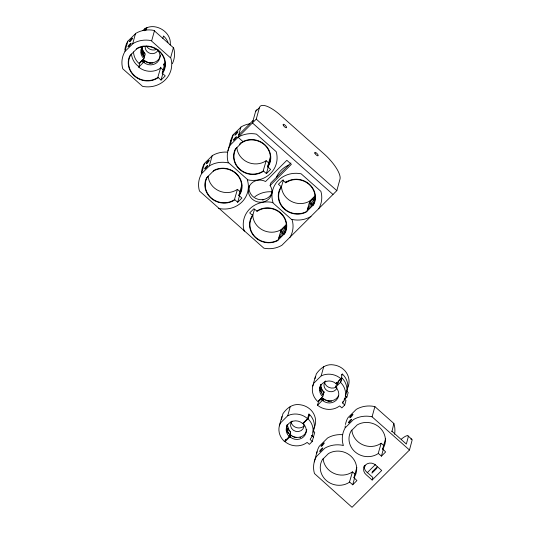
<?xml version="1.0" encoding="UTF-8"?>
<svg xmlns="http://www.w3.org/2000/svg" width="534" height="534" viewBox="0 0 534 534"><rect width="100%" height="100%" fill="white"/><g stroke="black" fill="none" stroke-linecap="round" stroke-linejoin="round"><path stroke-width="0.8" d="M170.186 44.943C172.268 31.072 152.457 20.492 142.678 30.692M281.491 419.457L282.9 413.75C287.038 407.816 292.919 403.477 300.268 404.772C303.826 405.239 307.23 406.754 309.934 409.104C315.187 413.496 317.289 421.439 314.199 427.667M142.932 55.509A10.3 9.572 15.4 0 0 144.22 56.904L144.5 56.611A9.872 9.171 15.4 0 1 143.266 55.276C141.35 52.826 140.709 49.382 141.917 46.471M315 378.619L316.328 373.913C320.473 367.979 326.354 363.641 333.703 364.936C337.254 365.403 340.665 366.911 343.369 369.268C348.729 373.733 350.798 381.923 347.447 388.185M315.347 376.644L312.764 386.029A17.168 15.947 15.4 0 0 317.256 401.041L317.817 401.561L322.743 396.735A9.872 9.171 15.4 0 1 322.196 383.692A9.872 9.171 15.4 0 1 336.08 383.672L336.453 382.311M125.049 51.371L133.126 43.474A25.031 23.262 15.4 0 1 151.082 40.604L170.847 58.146A25.031 23.262 15.4 0 1 142.558 86.361L122.793 68.819A25.031 23.262 15.4 0 1 124.796 51.785L127.86 41.178L135.936 33.275A25.031 23.262 15.4 0 1 153.892 30.405L173.657 47.947A25.031 23.262 15.4 0 1 172.342 63.686M132.706 43.735L135.516 33.535M144.32 30.752L144.961 28.409M145.275 30.331L145.915 27.988M146.256 29.964L146.903 27.621M141.296 49.275L142.057 46.518L142.805 50.503L145.255 53.861L143.94 58.653L139.014 63.473L138.453 62.952A17.168 15.947 15.4 0 1 133.527 51.925M141.323 50.43L142.077 47.68L142.258 48.828L141.497 51.584M141.43 50.964L142.191 48.207M141.643 52.152L142.404 49.395L142.818 50.463L142.044 53.26L143.266 55.276L144.026 52.552M142.611 49.916L141.85 52.666A9.872 9.171 15.4 0 1 141.637 47.519M163.05 69.807L160.861 67.831C154.5 72.811 144.807 72.31 138.72 67.13L139.981 62.545L142.271 60.262M142.298 53.794L143.059 51.044L143.673 52.065L142.912 54.822M142.598 54.281L143.352 51.524M144.22 56.904L144.787 54.835M138.72 67.13L143.599 62.258L144.16 60.222L144.614 60.556A9.852 9.151 15.4 0 0 154.513 62.271A9.852 9.151 15.4 0 0 160.5 54.995M157.23 49.529A9.852 9.151 15.4 0 1 157.45 62.124A9.852 9.151 15.4 0 1 144.073 62.652L144.634 60.616M151.696 40.744L154.506 30.545M162.857 38.368L163.517 35.972L164.078 36.492A17.168 15.947 15.4 0 1 168.036 42.56M130.843 54.708L130.71 54.929A18.31 17.015 15.4 0 0 134.995 76.075A18.31 17.015 15.4 0 0 157.77 77.53L160.807 67.177M164.826 65.956L163.724 64.968L164.145 63.433M157.997 77.37L161.048 80.08L165.26 75.881L162.209 73.171L165.019 62.972M161.048 80.08L162.777 73.805M170.66 57.579L173.47 47.379M332.996 194.463L252.435 122.947L255.592 111.472L259.424 107.654A25.031 8.184 45.1 0 1 280.323 115.104L324.004 153.879A25.031 8.184 45.1 0 1 339.984 179.17L336.827 190.645L281.839 245.326A25.031 23.262 15.4 0 1 263.883 248.19L199.442 190.992A25.031 23.262 15.4 0 1 201.445 173.957L204.509 163.351L212.585 155.447A25.031 23.262 15.4 0 1 227.431 152.15M201.698 173.55L209.355 165.914L212.165 155.714M227.958 150.721L230.768 140.522M243.21 141.824L238.077 137.271L238.498 137.004A25.031 23.262 15.4 0 1 256.453 134.141L276.212 151.683A25.031 23.262 15.4 0 1 274.216 168.717L273.441 169.966A25.031 23.262 15.4 0 1 247.923 179.891L228.165 162.349A25.031 23.262 15.4 0 1 230.161 145.315L233.224 134.708L241.301 126.812A25.031 23.262 15.4 0 1 249.925 123.755M238.077 137.271L240.881 127.072M230.414 144.908L256.26 119.129L259.424 107.654M207.499 176.881L207.359 177.101A18.31 17.015 15.4 0 0 211.644 198.248A18.31 17.015 15.4 0 0 234.419 199.709L237.456 189.35L239.893 191.512M234.646 199.549L237.697 202.252L241.909 198.054L238.858 195.344L241.822 184.931M237.697 202.252L239.426 195.978M236.215 148.238L236.075 148.459A18.31 17.015 15.4 0 0 240.367 169.605A18.31 17.015 15.4 0 0 263.142 171.067L266.172 160.707L268.615 162.877M286.358 224.467L281.198 229.613L278.161 239.953A18.31 17.015 15.4 0 1 255.479 237.156A18.31 17.015 15.4 0 1 252.602 215.843L254.491 209.348M263.362 170.907L266.413 173.617L270.625 169.411L267.574 166.708L270.544 156.288M266.413 173.617L268.362 166.555M270.104 185.518L291.357 164.325L286.831 160.307L265.578 181.5A11.875 11.034 15.4 0 0 248.443 189.35A11.875 11.034 15.4 0 0 262.775 202.072A11.875 11.034 15.4 0 0 270.104 185.518L270.805 182.968L290.876 162.957M315.073 195.824L309.914 200.971L306.883 211.31A18.31 17.015 15.4 0 1 284.195 208.514A18.31 17.015 15.4 0 1 281.318 187.207L283.421 179.925M281.478 186.987L278.428 184.277L282.64 180.078L285.69 182.782L286.124 181.213M286.498 225.461L284.255 233.872A18.31 17.015 15.4 0 0 279.97 212.726A18.31 17.015 15.4 0 0 257.194 211.264L253.924 208.721L249.705 212.919L252.762 215.629M311.209 204.028L313.625 202.246L313.091 203.975L310.141 207.492L307.724 209.275L308.258 207.546L311.209 204.028L312.791 205.43L315.434 196.038M287.419 425.024A9.872 9.171 15.4 0 0 287.452 425.598L289.041 429.99A9.872 9.171 15.4 0 0 290.202 431.385L290.629 431.779L289.308 436.578L284.382 441.398L283.821 440.877A17.168 15.947 15.4 0 1 279.329 425.865L281.912 416.48M279.329 425.865L280.31 423.135L287.746 415.719L290.336 406.334M287.412 431.185L288.634 433.201L287.412 431.185L288.193 428.388M313.091 430.851L314.746 432.326L312.216 441.505L309.346 444.368L307.157 442.392L306.469 442.9A17.168 15.947 15.4 0 1 285.53 442.105L285.016 441.691L285.65 439.395M289.782 434.142L290.629 431.779M285.016 441.691L289.895 436.819L290.463 434.783L290.93 435.17A9.852 9.151 15.4 0 0 300.809 436.832A9.852 9.151 15.4 0 0 306.796 429.55M303.459 422.314L303.085 423.669L303.526 424.089A9.852 9.151 15.4 0 1 303.746 436.685A9.852 9.151 15.4 0 1 290.369 437.212L290.91 435.117M289.308 436.578A9.872 9.171 15.4 0 1 288.76 423.535A9.872 9.171 15.4 0 1 302.644 423.515L307.571 418.689L308.892 413.897L309.446 414.417M303.085 423.669L307.964 418.803L309.406 414.377A17.168 15.947 15.4 0 1 312.931 432.26M312.216 441.505L310.134 439.382A17.168 15.947 15.4 0 0 308.145 418.963L309.406 414.377M312.764 386.029L313.745 383.292L321.181 375.876L323.764 366.491M320.847 391.342L322.069 393.358L320.847 391.342L321.628 388.552L320.881 385.762A9.872 9.171 15.4 0 1 320.861 384.607M344.343 398.958L345.992 400.44L344.724 405.032L341.853 407.896L339.664 405.92L338.977 406.427A17.168 15.947 15.4 0 1 318.037 405.633L317.523 405.219L318.785 400.627L321.074 398.344M323.023 394.986L324.065 391.943L323.637 391.542A9.872 9.171 15.4 0 1 322.476 390.154L321.628 388.552M322.743 396.735L324.065 391.943M317.523 405.219L322.402 400.346L322.97 398.304L323.437 398.698L322.876 400.74A9.852 9.151 15.4 0 0 336.253 400.213A9.852 9.151 15.4 0 0 336.033 387.617L335.626 387.23L336.153 385.161L338.169 383.145L338.87 380.595L340.018 379.454M322.876 400.74L323.417 398.644A9.852 9.151 15.4 0 0 338.73 395.3M314.252 461.903L317.056 451.704M336.08 383.672L341.006 378.853L342.321 374.06L342.881 374.574A17.168 15.947 15.4 0 1 346.366 392.417M335.626 387.23L340.472 382.324L341.914 377.898A17.168 15.947 15.4 0 1 345.858 394.813M344.724 405.032L342.641 402.91A17.168 15.947 15.4 0 0 340.652 382.491L341.914 377.898M342.528 403.05L342.948 401.521M344.043 399.939L346.92 397.076L348.181 392.483L346.526 391.015M349.657 482.082L352.707 484.792L356.919 480.593L354.022 477.663A18.31 17.015 15.4 0 0 351.152 456.356A18.31 17.015 15.4 0 0 328.463 453.56L322.369 459.64A18.31 17.015 15.4 0 0 326.654 480.787A18.31 17.015 15.4 0 0 349.43 482.242L352.467 471.889L355.517 474.592M353.868 477.883L356.832 467.464M352.707 484.792L354.436 478.517M372.078 416.82L371.464 416.674A25.031 23.262 15.4 0 0 353.501 419.544L345.171 427.854A25.031 23.262 15.4 0 0 343.175 444.889L343.355 445.456L342.741 445.316A25.031 23.262 15.4 0 0 324.785 448.186L316.455 456.497A25.031 23.262 15.4 0 0 314.453 473.531L352.039 507.3L409.478 450.015L372.078 416.82L374.888 406.621L374.267 406.481A25.031 23.262 15.4 0 0 356.311 409.344L347.981 417.655A25.031 23.262 15.4 0 0 345.458 424.49M378.372 453.446L381.423 456.149L385.635 451.951L382.744 449.027A18.31 17.015 15.4 0 0 379.868 427.714A18.31 17.015 15.4 0 0 357.179 424.917L351.085 430.998A18.31 17.015 15.4 0 0 355.377 452.144A18.31 17.015 15.4 0 0 378.152 453.606L381.183 443.247L383.626 445.409M372.151 480.026L381.71 470.494L375.809 465.261A7.156 6.648 15.4 0 0 365.43 465.054A7.156 6.648 15.4 0 0 366.251 474.786L372.151 480.026L372.852 477.476L366.951 472.236A7.156 6.648 15.4 0 1 364.388 465.788M382.584 449.241L385.548 438.828M381.423 456.149L383.365 449.094M391.923 431.666L393.845 423.449L374.888 406.621M409.478 450.015L412.088 440.276A22.688 3.925 -48.4 0 0 410.766 439.115M280.897 231.155L280.437 232.817L282.9 230.962L285.823 227.451L286.284 225.789L283.821 227.638L280.897 231.155L281.952 232.09M309.62 202.513L309.153 204.175L311.616 202.326L314.539 198.808L315.007 197.146L312.544 198.995L309.62 202.513L310.668 203.447M279.542 236.182L279.008 237.917L281.425 236.135L284.375 232.617L284.909 230.882L282.493 232.664L279.542 236.182L280.597 237.123M312.837 205.45L313.919 203.307A18.31 17.015 15.4 0 0 309.119 184.457A18.31 17.015 15.4 0 0 288.834 181.046L285.69 182.782M281.291 186.82L280.39 187.988A18.69 17.368 15.4 0 0 283.554 208.4L284.395 209.188A18.69 17.368 15.4 0 0 306.142 212.131L313.845 204.395A18.69 17.368 15.4 0 0 310.174 184.951L309.333 184.163A18.69 17.368 15.4 0 0 287.586 181.22L285.503 182.621M313.732 428.562L314.012 428.028M164.939 63.132L163.724 64.968M127.86 41.178L127.606 41.585A25.031 23.262 15.4 0 0 124.863 49.862M204.509 163.351L204.255 163.758A25.031 23.262 15.4 0 0 201.391 173.497M233.224 134.708L232.971 135.115A25.031 23.262 15.4 0 0 230.234 143.392M289.915 237.423L290.176 237.016A25.031 23.262 15.4 0 0 292.171 219.981L272.413 202.439A25.031 23.262 15.4 0 0 244.125 230.655L244.305 231.222M318.638 208.781L318.891 208.373A25.031 23.262 15.4 0 0 320.887 191.339L301.129 173.797A25.031 23.262 15.4 0 0 283.174 176.667L281.892 177.468A25.031 23.262 15.4 0 0 272.841 202.012L273.028 202.58M162.209 73.171L162.363 72.951A18.31 17.015 15.4 0 0 159.492 51.644A18.31 17.015 15.4 0 0 136.804 48.848L136.577 48.988M238.858 195.344L239.012 195.13A18.31 17.015 15.4 0 0 236.141 173.817A18.31 17.015 15.4 0 0 213.453 171.02L213.226 171.16M267.574 166.708L269.236 163.651A18.31 17.015 15.4 0 0 264.443 144.794A18.31 17.015 15.4 0 0 244.158 141.383L241.949 142.525M239.406 144.407L240.854 142.651M144.16 60.222L142.137 62.238L142.845 59.688L143.145 59.955A12.876 11.962 15.4 0 0 143.773 60.449M158.177 77.537L157.096 78.398A18.69 17.368 15.4 0 1 134.354 75.995L133.513 75.207A18.69 17.368 15.4 0 1 129.835 55.763L137.538 48.027A18.69 17.368 15.4 0 1 159.286 50.97L160.127 51.758A18.69 17.368 15.4 0 1 163.297 72.17L162.396 73.338M253.136 120.397L238.778 134.722L239.199 134.455M234.827 199.709L233.745 200.57A18.69 17.368 15.4 0 1 211.003 198.167L210.162 197.38A18.69 17.368 15.4 0 1 206.484 177.935L214.194 170.206A18.69 17.368 15.4 0 1 235.935 173.143L236.782 173.937A18.69 17.368 15.4 0 1 239.946 194.349L239.045 195.511M263.549 171.067L262.461 171.928A18.69 17.368 15.4 0 1 239.719 169.532L238.878 168.737A18.69 17.368 15.4 0 1 235.207 149.293L242.91 141.563A18.69 17.368 15.4 0 1 264.657 144.5L265.498 145.295A18.69 17.368 15.4 0 1 269.169 164.739L267.761 166.868M252.575 215.462L251.674 216.624A18.69 17.368 15.4 0 0 254.838 237.036L255.679 237.83A18.69 17.368 15.4 0 0 277.426 240.767L285.129 233.038A18.69 17.368 15.4 0 0 281.458 213.593L280.61 212.806A18.69 17.368 15.4 0 0 257.875 210.403L256.787 211.264M322.97 398.304L320.947 400.32L321.648 397.777L321.949 398.044A12.876 11.962 15.4 0 0 322.576 398.538M288.941 436.291L290.463 434.783M367.165 472.797L375.395 464.587M341.273 375.082L342.321 374.06M266.172 160.707L265.952 160.868A18.31 17.015 15.4 0 1 247.509 162.142A18.31 17.015 15.4 0 1 236.836 147.531M237.456 189.35L237.229 189.51A18.31 17.015 15.4 0 1 218.793 190.778A18.31 17.015 15.4 0 1 208.113 176.173M381.183 443.247L380.956 443.407A18.31 17.015 15.4 0 1 362.519 444.675A18.31 17.015 15.4 0 1 351.839 430.07M352.467 471.889L352.24 472.049A18.31 17.015 15.4 0 1 333.803 473.318A18.31 17.015 15.4 0 1 323.123 458.706M209.355 165.914L209.775 165.647A25.031 23.262 15.4 0 1 227.738 162.783L228.352 162.923M309.914 200.971L309.693 201.111A18.31 17.015 15.4 0 1 291.157 201.291A18.31 17.015 15.4 0 1 281.451 186.112M281.198 229.613L280.971 229.753A18.31 17.015 15.4 0 1 262.441 229.934A18.31 17.015 15.4 0 1 252.736 214.755M310.982 216.424L310.561 216.684A25.031 23.262 15.4 0 1 292.599 219.554L291.985 219.414M321.181 375.876L323.717 374.895A17.168 15.947 15.4 0 1 340.785 378.646L341.006 378.853M287.746 415.719L290.289 414.731A17.168 15.947 15.4 0 1 307.35 418.489L307.571 418.689M218.593 208.393L219.207 208.534A25.031 23.262 15.4 0 0 247.496 180.318L247.309 179.751M143.599 62.258L144.053 62.598M322.402 400.346L322.856 400.68M289.895 436.819L290.369 437.212M318.785 400.627L319.299 401.047M256.26 119.129L336.827 190.645M312.544 198.995L313.598 199.936M311.122 204.128L312.704 205.53M308.258 207.546L309.313 208.48M283.821 227.638L285.403 229.039M282.493 232.664L284.075 234.072M282.406 232.771L283.988 234.172M407.983 435.864L411.807 439.268M391.742 431.098L406.347 444.068L408.263 436.879A22.688 3.925 -48.4 0 0 401.401 439.075M345.258 395.601L346.92 397.076M393.845 423.449L394.032 424.016A25.031 23.262 15.4 0 1 394.553 434.222M286.691 428.355L287.219 430.591A9.872 9.171 15.4 0 1 286.878 426.005M276.365 177.408A25.031 23.262 15.4 0 1 288.694 165.106M254.758 196.786A25.031 23.262 15.4 0 1 272.113 191.813M262.254 199.996A25.031 23.262 15.4 0 1 263.776 199.703M272.227 192.073A11.875 11.034 15.4 0 1 257.989 199.262A11.875 11.034 15.4 0 1 249.325 185.852M255.592 111.472A25.031 8.184 45.1 0 1 256.861 109.724M345.118 427.394A25.031 23.262 15.4 0 1 345.244 425.932M365.102 465.695A25.031 23.262 15.4 0 1 364.602 467.063M316.742 453.126A25.031 23.262 15.4 0 1 319.259 446.297L327.596 437.987A25.031 23.262 15.4 0 1 342.441 434.689M364.088 466.142A25.031 23.262 15.4 0 1 364.068 467.61M323.784 392.236A10.3 9.572 15.4 0 1 322.89 391.329M322.489 390.841A10.3 9.572 15.4 0 1 321.795 389.807M321.495 389.259A10.3 9.572 15.4 0 1 320.68 386.943M320.814 384.513A9.872 9.171 15.4 0 0 320.654 390.754L320.126 388.518A9.872 9.171 15.4 0 1 320.36 385.648M329.017 401.294A17.168 15.947 15.4 0 1 327.956 401.127M337.034 387.924A6.795 6.315 15.4 0 1 327.516 390.881A6.795 6.315 15.4 0 1 325.226 381.53M325.486 381.223A6.795 6.315 15.4 0 1 325.767 380.929M336.634 382.518A6.795 6.315 15.4 0 1 337.361 384.407M336.213 387.103A7.816 7.262 15.4 0 1 324.365 381.977M322.563 394.546A10.3 9.572 15.4 0 1 322.135 394.085M320.253 390.875A10.3 9.572 15.4 0 1 320.066 390.287M331.681 401.181A12.876 11.962 15.4 0 1 326.12 400.413M325.366 400.126A12.876 11.962 15.4 0 1 323.924 399.412M287.005 425.444A9.872 9.171 15.4 0 1 287.172 424.89M303.833 423.856A6.795 6.315 15.4 0 1 295.869 431.405A6.795 6.315 15.4 0 1 292.051 421.059M303.392 422.721A6.795 6.315 15.4 0 1 303.566 423.088M304.273 425.818A7.816 7.262 15.4 0 1 296.45 427.607A7.816 7.262 15.4 0 1 290.937 421.813M289.455 431.172A10.3 9.572 15.4 0 1 288.694 430.17M288.36 429.643A10.3 9.572 15.4 0 1 288.06 429.096M287.799 428.535A10.3 9.572 15.4 0 1 287.579 427.961M287.138 426.185A10.3 9.572 15.4 0 1 287.045 424.977M288.3 433.434A10.3 9.572 15.4 0 1 287.599 432.4M287.305 431.852A10.3 9.572 15.4 0 1 287.045 431.292M286.631 430.13A10.3 9.572 15.4 0 1 286.484 429.536M300.755 437.453A12.876 11.962 15.4 0 1 299.968 437.573M296.764 437.606A12.876 11.962 15.4 0 1 292.131 436.258M290.73 435.464A12.876 11.962 15.4 0 1 289.441 434.516M139.16 66.91A18.31 17.015 15.4 0 1 131.464 53.994M143.94 58.653A9.872 9.171 15.4 0 1 142.992 46.031M142.231 54.475A10.3 9.572 15.4 0 1 141.67 53.367M141.45 52.793A10.3 9.572 15.4 0 1 141.263 52.205M150.214 63.212A17.168 15.947 15.4 0 1 149.153 63.045M148.098 62.812A17.168 15.947 15.4 0 1 147.064 62.518M158.231 49.842A6.795 6.315 15.4 0 1 150.294 53.427A6.795 6.315 15.4 0 1 145.208 46.345M156.555 49.435A7.816 7.262 15.4 0 1 146.403 46.064M144.193 53.173A10.159 9.438 15.4 0 1 142.311 50.022M142.124 49.442A10.159 9.438 15.4 0 1 141.764 47.079M143.686 52.759A10.3 9.572 15.4 0 1 142.992 51.718M142.691 51.171A10.3 9.572 15.4 0 1 142.204 50.036M142.024 49.448A10.3 9.572 15.4 0 1 141.77 48.26M152.878 63.099A12.876 11.962 15.4 0 1 144.434 60.909M372.378 471.629L371.951 473.157L376.744 468.385L377.164 466.856L372.378 471.629M313.485 436.912L311.829 435.444L313.485 436.912M234.393 139.688A2.363 0.407 -48.4 0 0 236.522 136.777A2.363 0.407 -48.4 0 0 233.932 139.147A2.363 0.407 -48.4 0 0 234.393 139.688M235.794 134.588A2.363 0.407 -48.4 0 0 237.924 131.684A2.363 0.407 -48.4 0 0 235.334 134.047A2.363 0.407 -48.4 0 0 235.794 134.588M207.079 163.23A2.363 0.407 -48.4 0 0 209.208 160.32A2.363 0.407 -48.4 0 0 206.618 162.69A2.363 0.407 -48.4 0 0 207.079 163.23M205.677 168.33A2.363 0.407 -48.4 0 0 207.806 165.42A2.363 0.407 -48.4 0 0 205.21 167.789A2.363 0.407 -48.4 0 0 205.677 168.33M283.434 125.51A2.363 0.774 45.1 0 0 286.451 127.719A2.363 0.774 45.1 0 0 284.602 124.796A2.363 0.774 45.1 0 0 283.434 125.51M315.047 153.572A2.363 0.774 45.1 0 0 318.057 155.774A2.363 0.774 45.1 0 0 316.215 152.857A2.363 0.774 45.1 0 0 315.047 153.572M349.403 422.227A2.363 0.407 -48.4 0 0 351.532 419.317A2.363 0.407 -48.4 0 0 348.936 421.686A2.363 0.407 -48.4 0 0 349.403 422.227M350.805 417.127A2.363 0.407 -48.4 0 0 352.934 414.217A2.363 0.407 -48.4 0 0 350.344 416.587A2.363 0.407 -48.4 0 0 350.805 417.127M322.089 445.77A2.363 0.407 -48.4 0 0 324.218 442.86A2.363 0.407 -48.4 0 0 321.622 445.229A2.363 0.407 -48.4 0 0 322.089 445.77M320.68 450.87A2.363 0.407 -48.4 0 0 322.81 447.959A2.363 0.407 -48.4 0 0 320.22 450.322A2.363 0.407 -48.4 0 0 320.68 450.87M129.028 46.158A2.363 0.407 -48.4 0 0 131.15 43.247A2.363 0.407 -48.4 0 0 128.56 45.61A2.363 0.407 -48.4 0 0 129.028 46.158M130.429 41.058A2.363 0.407 -48.4 0 0 132.559 38.148A2.363 0.407 -48.4 0 0 129.969 40.511A2.363 0.407 -48.4 0 0 130.429 41.058"/></g></svg>
